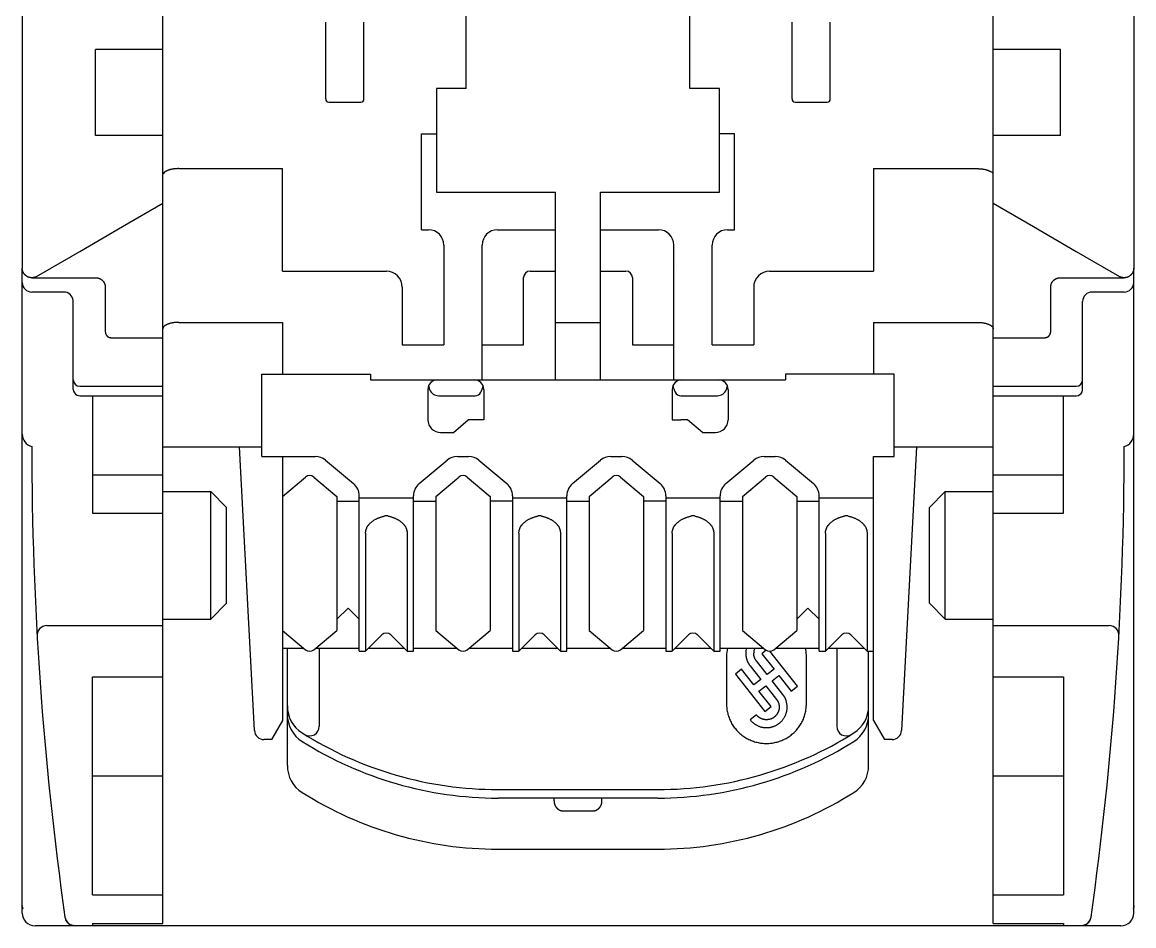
# Model space of a CAD drawing. Extents: x 0 to 594, y 0 to 420.
# Drawn here: x 147.57 to 182.37, y 218.24 to 246.54 of the extents above; entities that cross this region are included whole.
import ezdxf

# ---------------------------------------------------------------- set-up
doc = ezdxf.new("R2010")
doc.units = 0
doc.header["$LTSCALE"] = 32.67
doc.layers.add('20000_FRONT_O', color=7, linetype='CONTINUOUS')

msp = doc.modelspace()

# ---------------------------------------------------------------- linework, layer by layer
at = {"layer": '20000_FRONT_O', "linetype": 'CONTINUOUS'}
for p, q in [((147.567, 352.658), (147.567, 238.836)), ((182.367, 352.658), (182.367, 238.836)), ((151.967, 218.313), (151.967, 350.326)), ((177.967, 218.313), (177.967, 350.326)), ((161.467, 244.462), (161.467, 347.637)), ((168.467, 244.462), (168.467, 347.637)), ((157.067, 246.537), (157.067, 244.137)), ((158.267, 244.137), (158.267, 246.537)), ((171.667, 246.537), (171.667, 244.137)), ((172.867, 244.137), (172.867, 246.537)), ((149.856, 242.987), (149.856, 245.687)), ((151.967, 245.687), (149.856, 245.687)), ((180.078, 245.687), (177.967, 245.687)), ((180.078, 242.987), (180.078, 245.687)), ((160.542, 244.462), (160.542, 241.212)), ((161.467, 244.462), (160.542, 244.462)), ((169.392, 244.462), (168.467, 244.462)), ((169.392, 241.212), (169.392, 244.462)), ((157.167, 244.037), (158.167, 244.037)), ((171.767, 244.037), (172.767, 244.037)), ((151.967, 242.987), (149.856, 242.987)), ((160.067, 240.037), (160.067, 243.037)), ((160.067, 243.037), (160.542, 243.037)), ((169.867, 243.037), (169.392, 243.037)), ((169.867, 240.037), (169.867, 243.037)), ((180.078, 242.987), (177.967, 242.987)), ((152.467, 241.951), (155.717, 241.951)), ((155.717, 238.737), (155.717, 241.951)), ((174.217, 241.951), (174.217, 238.737)), ((174.217, 241.951), (177.467, 241.951)), ((160.542, 241.212), (164.267, 241.212)), ((164.267, 235.337), (164.267, 241.212)), ((165.667, 235.337), (165.667, 241.212)), ((165.667, 241.212), (169.392, 241.212)), ((160.067, 240.037), (160.287, 240.037)), ((162.447, 240.037), (164.267, 240.037)), ((165.667, 240.037), (167.487, 240.037)), ((169.647, 240.037), (169.867, 240.037)), ((160.767, 239.557), (160.767, 236.437)), ((161.967, 235.337), (161.967, 239.557)), ((167.967, 235.337), (167.967, 239.557)), ((169.167, 236.437), (169.167, 239.557)), ((147.567, 218.637), (147.567, 238.836)), ((155.717, 238.737), (158.967, 238.737)), ((163.467, 238.742), (164.267, 238.742)), ((165.667, 238.742), (166.467, 238.742)), ((170.967, 238.737), (174.217, 238.737)), ((182.367, 218.637), (182.367, 238.836)), ((147.867, 238.534), (149.869, 238.534)), ((163.262, 236.437), (163.262, 238.537)), ((166.672, 238.537), (166.672, 236.437)), ((180.066, 238.534), (182.067, 238.534)), ((148.867, 238.087), (147.867, 238.087)), ((150.167, 238.239), (150.167, 236.852)), ((159.467, 238.237), (159.467, 236.437)), ((170.467, 238.237), (170.467, 236.437)), ((179.767, 236.852), (179.767, 238.239)), ((182.067, 238.087), (181.067, 238.087)), ((149.167, 235.037), (149.167, 237.819)), ((180.767, 235.037), (180.767, 237.787)), ((152.467, 237.137), (155.717, 237.137)), ((155.717, 237.137), (155.717, 235.515)), ((164.267, 237.137), (165.667, 237.137)), ((174.217, 237.137), (174.217, 235.515)), ((174.217, 237.137), (177.467, 237.137)), ((150.359, 236.655), (151.967, 236.655)), ((177.967, 236.655), (179.575, 236.655)), ((159.467, 236.437), (160.767, 236.437)), ((161.967, 236.437), (163.262, 236.437)), ((166.672, 236.437), (167.967, 236.437)), ((169.167, 236.437), (170.467, 236.437)), ((155.067, 232.937), (155.067, 235.515)), ((155.067, 235.515), (158.467, 235.515)), ((158.467, 235.515), (158.467, 235.337)), ((158.467, 235.337), (171.467, 235.337)), ((171.467, 235.515), (171.467, 235.337)), ((174.867, 235.515), (171.467, 235.515)), ((174.867, 232.937), (174.867, 235.515)), ((149.367, 235.137), (151.967, 235.137)), ((160.267, 235.037), (160.267, 234.087)), ((162.017, 235.037), (162.017, 234.087)), ((167.917, 235.037), (167.917, 234.087)), ((169.667, 235.037), (169.667, 234.087)), ((177.967, 235.137), (180.567, 235.137)), ((149.367, 234.837), (151.967, 234.837)), ((149.767, 234.837), (149.767, 231.158)), ((160.603, 234.837), (161.747, 234.837)), ((168.187, 234.837), (169.331, 234.837)), ((177.967, 234.837), (180.567, 234.837)), ((180.167, 231.158), (180.167, 234.837)), ((161.067, 233.687), (161.533, 234.087)), ((162.017, 234.087), (161.533, 234.087)), ((167.917, 234.087), (168.187, 234.087)), ((168.4, 234.087), (168.187, 234.087)), ((168.867, 233.687), (168.4, 234.087)), ((160.667, 233.687), (161.067, 233.687)), ((168.867, 233.687), (169.267, 233.687)), ((151.967, 233.237), (155.067, 233.237)), ((154.837, 224.354), (154.371, 233.237)), ((174.867, 233.237), (177.967, 233.237)), ((175.563, 233.237), (175.098, 224.354)), ((155.067, 232.937), (156.743, 232.937)), ((155.717, 232.937), (155.717, 224.67)), ((157.065, 232.82), (157.939, 232.087)), ((159.996, 232.087), (160.869, 232.82)), ((161.191, 232.937), (161.543, 232.937)), ((161.865, 232.82), (162.739, 232.087)), ((164.796, 232.087), (165.669, 232.82)), ((165.991, 232.937), (166.343, 232.937)), ((166.665, 232.82), (167.539, 232.087)), ((169.596, 232.087), (170.469, 232.82)), ((170.791, 232.937), (171.143, 232.937)), ((171.465, 232.82), (172.339, 232.087)), ((174.217, 224.67), (174.217, 232.937)), ((174.217, 232.937), (174.867, 232.937)), ((149.767, 232.358), (151.967, 232.358)), ((155.717, 231.685), (156.439, 232.29)), ((156.696, 232.29), (157.417, 231.685)), ((160.517, 231.685), (161.239, 232.29)), ((161.496, 232.29), (162.217, 231.685)), ((165.317, 231.685), (166.039, 232.29)), ((166.296, 232.29), (167.017, 231.685)), ((170.117, 231.685), (170.839, 232.29)), ((171.096, 232.29), (171.817, 231.685)), ((177.967, 232.358), (180.167, 232.358)), ((151.967, 231.837), (153.467, 231.837)), ((153.467, 227.837), (153.467, 231.837)), ((153.467, 231.837), (153.967, 231.337)), ((157.012, 232.041), (156.993, 232.041)), ((175.967, 231.337), (176.467, 231.837)), ((176.467, 227.837), (176.467, 231.837)), ((176.467, 231.837), (177.967, 231.837)), ((157.417, 231.685), (157.417, 227.49)), ((157.417, 231.537), (158.117, 231.537)), ((158.117, 226.837), (158.117, 231.704)), ((158.117, 231.637), (159.817, 231.637)), ((159.817, 226.837), (159.817, 231.704)), ((159.817, 231.537), (160.517, 231.537)), ((160.517, 231.685), (160.517, 227.49)), ((162.217, 231.685), (162.217, 227.49)), ((162.917, 231.537), (162.217, 231.537)), ((162.917, 231.704), (162.917, 226.837)), ((162.917, 231.637), (164.617, 231.637)), ((164.617, 226.837), (164.617, 231.704)), ((164.617, 231.537), (165.317, 231.537)), ((165.317, 231.685), (165.317, 227.49)), ((167.017, 231.685), (167.017, 227.49)), ((167.717, 231.537), (167.017, 231.537)), ((167.717, 231.704), (167.717, 226.837)), ((167.717, 231.637), (169.417, 231.637)), ((169.417, 226.837), (169.417, 231.704)), ((169.417, 231.537), (170.117, 231.537)), ((170.117, 231.685), (170.117, 227.49)), ((171.817, 231.685), (171.817, 227.49)), ((171.817, 231.537), (172.517, 231.537)), ((172.517, 226.837), (172.517, 231.704)), ((172.517, 231.637), (174.217, 231.637)), ((149.767, 231.158), (151.967, 231.158)), ((153.967, 228.337), (153.967, 231.337)), ((175.967, 228.337), (175.967, 231.337)), ((177.967, 231.158), (180.167, 231.158)), ((158.317, 230.534), (158.317, 226.837)), ((159.617, 230.534), (159.617, 226.837)), ((163.117, 230.534), (163.117, 226.837)), ((164.417, 230.534), (164.417, 226.837)), ((167.917, 230.534), (167.917, 226.837)), ((169.217, 230.534), (169.217, 226.837)), ((172.717, 230.534), (172.717, 226.837)), ((174.017, 230.534), (174.017, 226.837)), ((153.467, 227.837), (153.967, 228.337)), ((175.967, 228.337), (176.467, 227.837)), ((157.417, 227.837), (157.767, 228.187)), ((157.767, 228.187), (158.117, 227.837)), ((171.817, 227.837), (172.167, 228.187)), ((172.167, 228.187), (172.517, 227.837)), ((148.333, 227.637), (151.967, 227.637)), ((151.967, 227.837), (153.467, 227.837)), ((176.467, 227.837), (177.967, 227.837)), ((177.967, 227.637), (181.601, 227.637)), ((155.717, 227.489), (156.439, 226.884)), ((156.696, 226.884), (157.417, 227.489)), ((158.826, 227.345), (158.317, 226.837)), ((159.617, 226.837), (159.109, 227.345)), ((160.517, 227.489), (161.239, 226.884)), ((161.496, 226.884), (162.217, 227.489)), ((163.626, 227.345), (163.117, 226.837)), ((164.417, 226.837), (163.909, 227.345)), ((165.317, 227.489), (166.039, 226.884)), ((166.296, 226.884), (167.017, 227.489)), ((168.426, 227.345), (167.917, 226.837)), ((169.217, 226.837), (168.709, 227.345)), ((170.117, 227.489), (170.839, 226.884)), ((171.096, 226.884), (171.817, 227.489)), ((173.226, 227.345), (172.717, 226.837)), ((174.017, 226.837), (173.509, 227.345)), ((155.717, 226.937), (156.375, 226.937)), ((155.867, 223.255), (155.867, 226.937)), ((156.759, 226.937), (158.117, 226.937)), ((156.867, 226.937), (156.867, 224.484)), ((158.417, 226.937), (159.517, 226.937)), ((159.817, 226.937), (161.175, 226.937)), ((161.559, 226.937), (162.917, 226.937)), ((163.217, 226.937), (164.317, 226.937)), ((164.617, 226.937), (165.975, 226.937)), ((166.359, 226.937), (167.717, 226.937)), ((168.017, 226.937), (169.117, 226.937)), ((169.417, 226.937), (170.775, 226.937)), ((171.159, 226.937), (172.517, 226.937)), ((172.817, 226.937), (173.917, 226.937)), ((173.067, 226.937), (173.067, 224.484)), ((158.117, 226.837), (158.317, 226.837)), ((159.617, 226.837), (159.817, 226.837)), ((162.917, 226.837), (163.117, 226.837)), ((164.417, 226.837), (164.617, 226.837)), ((167.717, 226.837), (167.917, 226.837)), ((169.217, 226.837), (169.417, 226.837)), ((169.617, 226.673), (169.617, 225.186)), ((170.86, 226.868), (170.72, 226.759)), ((170.72, 226.759), (171.105, 226.271)), ((171.84, 225.74), (170.976, 226.837)), ((172.117, 225.186), (172.117, 226.673)), ((172.517, 226.837), (172.717, 226.837)), ((174.017, 226.837), (174.217, 226.837)), ((174.067, 223.255), (174.067, 226.837)), ((170.091, 226.272), (169.894, 226.119)), ((170.476, 225.784), (170.091, 226.272)), ((170.356, 226.377), (170.692, 225.951)), ((170.889, 226.103), (170.553, 226.53)), ((171.105, 226.271), (170.889, 226.103)), ((149.767, 219.21), (149.767, 226.037)), ((149.767, 226.037), (151.967, 226.037)), ((169.894, 226.119), (170.817, 224.947)), ((170.692, 225.951), (170.476, 225.784)), ((171.043, 225.908), (171.258, 226.075)), ((171.379, 225.482), (171.043, 225.908)), ((171.258, 226.075), (171.643, 225.587)), ((177.967, 226.037), (180.167, 226.037)), ((180.167, 226.037), (180.167, 219.21)), ((170.63, 225.588), (170.846, 225.756)), ((171.014, 225.1), (170.63, 225.588)), ((170.846, 225.756), (171.182, 225.329)), ((171.643, 225.587), (171.84, 225.74)), ((170.553, 224.842), (170.356, 224.69)), ((170.817, 224.947), (171.014, 225.1)), ((155.717, 224.67), (155.371, 224.07)), ((174.217, 224.67), (174.564, 224.07)), ((155.371, 224.07), (155.136, 224.07)), ((174.798, 224.07), (174.564, 224.07)), ((149.767, 222.938), (151.967, 222.938)), ((177.967, 222.938), (180.167, 222.938)), ((162.468, 222.504), (167.467, 222.504)), ((167.467, 222.237), (162.467, 222.237)), ((164.217, 222.145), (164.217, 222.237)), ((165.717, 222.145), (165.717, 222.237)), ((164.517, 221.833), (165.417, 221.833)), ((162.467, 220.637), (167.467, 220.637)), ((149.767, 219.21), (151.967, 219.21)), ((177.967, 219.21), (180.167, 219.21)), ((181.967, 218.237), (147.967, 218.237)), ((148.905, 218.507), (148.906, 218.506)), ((149.202, 218.249), (149.767, 218.249)), ((149.203, 218.249), (149.203, 218.249)), ((149.203, 218.249), (149.767, 218.249)), ((149.767, 218.313), (149.767, 218.249)), ((149.767, 218.313), (151.967, 218.313)), ((149.767, 218.313), (151.967, 218.313)), ((177.967, 218.313), (180.167, 218.313)), ((177.967, 218.313), (180.167, 218.313)), ((180.167, 218.313), (180.167, 218.249)), ((180.167, 218.249), (180.732, 218.249)), ((180.167, 218.249), (180.732, 218.249)), ((180.732, 218.249), (180.732, 218.249)), ((181.029, 218.507), (181.029, 218.506))]:
    msp.add_line(p, q, dxfattribs=at)
for points in [[(152.467, 241.951), (152.452, 241.951), (152.438, 241.951), (152.423, 241.95), (152.408, 241.95), (152.394, 241.949), (152.379, 241.948), (152.364, 241.947), (152.35, 241.945), (152.335, 241.944), (152.32, 241.942), (152.306, 241.94), (152.294, 241.938), (152.282, 241.936), (152.27, 241.934), (152.258, 241.932), (152.246, 241.93), (152.235, 241.927), (152.223, 241.925), (152.211, 241.922), (152.199, 241.919), (152.188, 241.916), (152.176, 241.912), (152.165, 241.909), (152.155, 241.906), (152.146, 241.903), (152.137, 241.9), (152.128, 241.896), (152.119, 241.893), (152.11, 241.889), (152.101, 241.885), (152.092, 241.881), (152.084, 241.877), (152.075, 241.872), (152.067, 241.868)], [(177.467, 241.951), (177.482, 241.951), (177.497, 241.951), (177.511, 241.95), (177.526, 241.95), (177.541, 241.949), (177.555, 241.948), (177.57, 241.947), (177.585, 241.945), (177.599, 241.944), (177.614, 241.942), (177.629, 241.94), (177.64, 241.938), (177.652, 241.936), (177.664, 241.934), (177.676, 241.932), (177.688, 241.93), (177.7, 241.927), (177.711, 241.925), (177.723, 241.922), (177.735, 241.919), (177.746, 241.916), (177.758, 241.912), (177.77, 241.909), (177.779, 241.906), (177.788, 241.903), (177.797, 241.9), (177.806, 241.896), (177.815, 241.893), (177.824, 241.889), (177.833, 241.885), (177.842, 241.881), (177.851, 241.877), (177.859, 241.872), (177.868, 241.868)], [(148.017, 238.574), (149.366, 239.359), (150.704, 240.138), (151.967, 240.874)], [(177.967, 240.874), (179.23, 240.138), (180.568, 239.359), (181.917, 238.574)], [(148.017, 238.574), (148.01, 238.57), (148.003, 238.567), (147.996, 238.563), (147.989, 238.56), (147.981, 238.556), (147.974, 238.553), (147.966, 238.551), (147.958, 238.548), (147.951, 238.546), (147.943, 238.544), (147.935, 238.542), (147.927, 238.54), (147.919, 238.538), (147.911, 238.537), (147.903, 238.536), (147.895, 238.535), (147.887, 238.534), (147.879, 238.534), (147.871, 238.534), (147.863, 238.534), (147.855, 238.534), (147.847, 238.534), (147.839, 238.535), (147.831, 238.536), (147.823, 238.537), (147.815, 238.538), (147.807, 238.54), (147.799, 238.542), (147.792, 238.543), (147.784, 238.546), (147.776, 238.548), (147.769, 238.551), (147.761, 238.553), (147.754, 238.556), (147.746, 238.559), (147.739, 238.563), (147.732, 238.566), (147.725, 238.57), (147.718, 238.574), (147.711, 238.578), (147.704, 238.582), (147.697, 238.587), (147.691, 238.592), (147.684, 238.597), (147.678, 238.602), (147.672, 238.607), (147.666, 238.612), (147.66, 238.618), (147.654, 238.623), (147.648, 238.629), (147.643, 238.635), (147.638, 238.641), (147.633, 238.648), (147.628, 238.654), (147.623, 238.661), (147.618, 238.667), (147.614, 238.674), (147.61, 238.681), (147.605, 238.688), (147.602, 238.695), (147.598, 238.703), (147.594, 238.71), (147.591, 238.717), (147.588, 238.725), (147.585, 238.733), (147.583, 238.74), (147.58, 238.748), (147.578, 238.756), (147.576, 238.764), (147.574, 238.772), (147.572, 238.78), (147.571, 238.788), (147.57, 238.796), (147.569, 238.804), (147.568, 238.812), (147.568, 238.82), (147.567, 238.828), (147.567, 238.836)], [(168.052, 238.915), (168.052, 238.915), (168.052, 238.915), (168.052, 238.915), (168.053, 238.915), (168.053, 238.915), (168.053, 238.915), (168.053, 238.915), (168.053, 238.915), (168.053, 238.915), (168.053, 238.915), (168.053, 238.915), (168.053, 238.914), (168.054, 238.914), (168.054, 238.914), (168.054, 238.914), (168.054, 238.914), (168.054, 238.914), (168.054, 238.914), (168.054, 238.914), (168.054, 238.914), (168.054, 238.914), (168.054, 238.914), (168.055, 238.914), (168.055, 238.914), (168.055, 238.914), (168.055, 238.914), (168.055, 238.914)], [(182.367, 238.836), (182.367, 238.828), (182.367, 238.82), (182.366, 238.812), (182.365, 238.804), (182.364, 238.796), (182.363, 238.787), (182.362, 238.779), (182.36, 238.771), (182.358, 238.763), (182.356, 238.756), (182.354, 238.748), (182.352, 238.74), (182.349, 238.732), (182.346, 238.725), (182.343, 238.717), (182.34, 238.71), (182.336, 238.702), (182.332, 238.695), (182.329, 238.688), (182.324, 238.681), (182.32, 238.674), (182.316, 238.667), (182.311, 238.66), (182.306, 238.654), (182.301, 238.647), (182.296, 238.641), (182.291, 238.635), (182.286, 238.629), (182.28, 238.623), (182.274, 238.617), (182.268, 238.612), (182.262, 238.607), (182.256, 238.601), (182.25, 238.596), (182.243, 238.591), (182.237, 238.587), (182.23, 238.582), (182.223, 238.578), (182.216, 238.574), (182.209, 238.57), (182.202, 238.566), (182.195, 238.563), (182.188, 238.559), (182.18, 238.556), (182.173, 238.553), (182.165, 238.55), (182.158, 238.548), (182.15, 238.545), (182.142, 238.543), (182.134, 238.541), (182.126, 238.54), (182.119, 238.538), (182.111, 238.537), (182.103, 238.536), (182.095, 238.535), (182.087, 238.534), (182.079, 238.534), (182.071, 238.534), (182.062, 238.534), (182.054, 238.534), (182.046, 238.534), (182.038, 238.535), (182.03, 238.536), (182.022, 238.537), (182.014, 238.538), (182.007, 238.54), (181.999, 238.542), (181.991, 238.544), (181.983, 238.546), (181.976, 238.548), (181.968, 238.551), (181.96, 238.554), (181.953, 238.557), (181.946, 238.56), (181.938, 238.563), (181.931, 238.567), (181.924, 238.57), (181.917, 238.574)], [(149.869, 238.534), (149.876, 238.533), (149.883, 238.533), (149.89, 238.533), (149.897, 238.532), (149.905, 238.531), (149.912, 238.53), (149.919, 238.529), (149.926, 238.528), (149.933, 238.527), (149.94, 238.525), (149.947, 238.523), (149.954, 238.521), (149.961, 238.519), (149.968, 238.517), (149.975, 238.514), (149.982, 238.512), (149.988, 238.509), (149.995, 238.506), (150.002, 238.503), (150.008, 238.5), (150.014, 238.496), (150.021, 238.493), (150.027, 238.489), (150.033, 238.485), (150.039, 238.481), (150.045, 238.477), (150.051, 238.473), (150.056, 238.469), (150.062, 238.464), (150.067, 238.459), (150.073, 238.455), (150.078, 238.45), (150.083, 238.445), (150.088, 238.44), (150.092, 238.435), (150.097, 238.429), (150.102, 238.424), (150.106, 238.418), (150.11, 238.413), (150.114, 238.407), (150.119, 238.401), (150.122, 238.395), (150.126, 238.389), (150.13, 238.382), (150.133, 238.376), (150.137, 238.369), (150.14, 238.363), (150.143, 238.356), (150.145, 238.35), (150.148, 238.343), (150.151, 238.336), (150.153, 238.329), (150.155, 238.323), (150.157, 238.316), (150.159, 238.309), (150.16, 238.302), (150.162, 238.295), (150.163, 238.288), (150.164, 238.281), (150.165, 238.274), (150.166, 238.267), (150.166, 238.26), (150.167, 238.253), (150.167, 238.246), (150.167, 238.239)], [(179.767, 238.239), (179.767, 238.246), (179.767, 238.253), (179.768, 238.26), (179.768, 238.267), (179.769, 238.274), (179.77, 238.281), (179.771, 238.288), (179.773, 238.295), (179.774, 238.302), (179.776, 238.309), (179.777, 238.316), (179.779, 238.323), (179.781, 238.329), (179.784, 238.336), (179.786, 238.343), (179.789, 238.35), (179.791, 238.356), (179.794, 238.363), (179.798, 238.369), (179.801, 238.375), (179.804, 238.382), (179.808, 238.388), (179.811, 238.394), (179.815, 238.4), (179.819, 238.406), (179.823, 238.412), (179.828, 238.418), (179.832, 238.423), (179.837, 238.429), (179.841, 238.434), (179.846, 238.439), (179.851, 238.444), (179.856, 238.449), (179.861, 238.454), (179.866, 238.459), (179.872, 238.463), (179.877, 238.468), (179.883, 238.472), (179.888, 238.476), (179.894, 238.481), (179.9, 238.485), (179.907, 238.489), (179.913, 238.492), (179.919, 238.496), (179.926, 238.5), (179.932, 238.503), (179.939, 238.506), (179.946, 238.509), (179.952, 238.512), (179.959, 238.514), (179.966, 238.517), (179.973, 238.519), (179.98, 238.521), (179.987, 238.523), (179.994, 238.525), (180.001, 238.527), (180.008, 238.528), (180.015, 238.529), (180.022, 238.53), (180.03, 238.531), (180.037, 238.532), (180.044, 238.533), (180.051, 238.533), (180.059, 238.533), (180.066, 238.534)], [(152.467, 237.137), (152.451, 237.137), (152.435, 237.136), (152.419, 237.136), (152.402, 237.135), (152.386, 237.134), (152.37, 237.133), (152.354, 237.131), (152.338, 237.13), (152.322, 237.128), (152.306, 237.126), (152.291, 237.124), (152.277, 237.121), (152.263, 237.119), (152.249, 237.116), (152.235, 237.113), (152.22, 237.11), (152.206, 237.106), (152.192, 237.103), (152.179, 237.099), (152.165, 237.095), (152.155, 237.091), (152.144, 237.088), (152.134, 237.084), (152.124, 237.08), (152.114, 237.076), (152.104, 237.072), (152.095, 237.068), (152.085, 237.063), (152.075, 237.058), (152.066, 237.053), (152.057, 237.048), (152.051, 237.044), (152.045, 237.041), (152.039, 237.037), (152.034, 237.033), (152.028, 237.029), (152.023, 237.025), (152.018, 237.021), (152.012, 237.016), (152.007, 237.012), (152.003, 237.007), (151.998, 237.002), (151.994, 236.997), (151.99, 236.991), (151.987, 236.987), (151.984, 236.983), (151.982, 236.979), (151.979, 236.975), (151.977, 236.971), (151.975, 236.966), (151.973, 236.962), (151.972, 236.957), (151.97, 236.953), (151.969, 236.948), (151.968, 236.944), (151.968, 236.939), (151.967, 236.934), (151.967, 236.93)], [(177.467, 237.137), (177.483, 237.137), (177.499, 237.136), (177.516, 237.136), (177.532, 237.135), (177.548, 237.134), (177.564, 237.133), (177.58, 237.131), (177.596, 237.13), (177.612, 237.128), (177.629, 237.126), (177.643, 237.124), (177.657, 237.121), (177.671, 237.119), (177.686, 237.116), (177.7, 237.113), (177.714, 237.11), (177.728, 237.106), (177.742, 237.103), (177.756, 237.099), (177.77, 237.095), (177.78, 237.091), (177.79, 237.088), (177.8, 237.084), (177.81, 237.08), (177.82, 237.076), (177.83, 237.072), (177.84, 237.068), (177.849, 237.063), (177.859, 237.058), (177.868, 237.053), (177.878, 237.048), (177.883, 237.044), (177.889, 237.041), (177.895, 237.037), (177.901, 237.033), (177.906, 237.029), (177.911, 237.025), (177.917, 237.021), (177.922, 237.016), (177.927, 237.012), (177.932, 237.007), (177.936, 237.002), (177.941, 236.997), (177.945, 236.991), (177.947, 236.987), (177.95, 236.983), (177.952, 236.979), (177.955, 236.975), (177.957, 236.971), (177.959, 236.966), (177.961, 236.962), (177.962, 236.957), (177.964, 236.953), (177.965, 236.948), (177.966, 236.944), (177.967, 236.939), (177.967, 236.934), (177.967, 236.93)], [(150.167, 236.852), (150.167, 236.847), (150.167, 236.842), (150.168, 236.837), (150.168, 236.832), (150.169, 236.827), (150.169, 236.823), (150.17, 236.818), (150.171, 236.813), (150.172, 236.808), (150.173, 236.803), (150.174, 236.798), (150.175, 236.794), (150.177, 236.789), (150.178, 236.784), (150.18, 236.78), (150.182, 236.775), (150.184, 236.771), (150.186, 236.766), (150.188, 236.762), (150.19, 236.758), (150.192, 236.753), (150.194, 236.749), (150.197, 236.745), (150.199, 236.741), (150.202, 236.737), (150.205, 236.733), (150.208, 236.729), (150.211, 236.726), (150.214, 236.722), (150.217, 236.718), (150.22, 236.715), (150.223, 236.711), (150.227, 236.708), (150.23, 236.705), (150.234, 236.702), (150.237, 236.699), (150.241, 236.696), (150.245, 236.693), (150.248, 236.69), (150.252, 236.687), (150.256, 236.685), (150.26, 236.682), (150.264, 236.68), (150.268, 236.678), (150.272, 236.675), (150.277, 236.673), (150.281, 236.671), (150.285, 236.669), (150.29, 236.668), (150.294, 236.666), (150.299, 236.664), (150.303, 236.663), (150.308, 236.662), (150.312, 236.661), (150.317, 236.659), (150.322, 236.658), (150.326, 236.658), (150.331, 236.657), (150.336, 236.656), (150.341, 236.656), (150.345, 236.655), (150.35, 236.655), (150.355, 236.655), (150.359, 236.655)], [(179.575, 236.655), (179.58, 236.655), (179.584, 236.655), (179.589, 236.655), (179.594, 236.656), (179.598, 236.656), (179.603, 236.657), (179.608, 236.658), (179.612, 236.658), (179.617, 236.659), (179.622, 236.66), (179.626, 236.662), (179.631, 236.663), (179.635, 236.664), (179.64, 236.666), (179.644, 236.668), (179.649, 236.669), (179.653, 236.671), (179.657, 236.673), (179.662, 236.675), (179.666, 236.677), (179.67, 236.68), (179.674, 236.682), (179.678, 236.685), (179.682, 236.687), (179.686, 236.69), (179.689, 236.692), (179.693, 236.695), (179.697, 236.698), (179.7, 236.701), (179.704, 236.704), (179.707, 236.708), (179.71, 236.711), (179.714, 236.714), (179.717, 236.718), (179.72, 236.721), (179.723, 236.725), (179.726, 236.729), (179.729, 236.733), (179.732, 236.737), (179.735, 236.741), (179.737, 236.745), (179.74, 236.749), (179.742, 236.753), (179.744, 236.757), (179.747, 236.762), (179.749, 236.766), (179.751, 236.77), (179.752, 236.775), (179.754, 236.779), (179.756, 236.784), (179.757, 236.789), (179.759, 236.794), (179.76, 236.798), (179.761, 236.803), (179.762, 236.808), (179.763, 236.813), (179.764, 236.818), (179.765, 236.822), (179.766, 236.827), (179.766, 236.832), (179.767, 236.837), (179.767, 236.842), (179.767, 236.847), (179.767, 236.852)], [(158.317, 230.534), (158.317, 230.546), (158.318, 230.558), (158.319, 230.569), (158.32, 230.581), (158.321, 230.593), (158.323, 230.604), (158.326, 230.616), (158.328, 230.627), (158.331, 230.639), (158.334, 230.65), (158.338, 230.661), (158.342, 230.672), (158.346, 230.683), (158.351, 230.695), (158.356, 230.706), (158.361, 230.717), (158.367, 230.728), (158.373, 230.739), (158.379, 230.749), (158.386, 230.759), (158.393, 230.77), (158.4, 230.78), (158.407, 230.789), (158.415, 230.799), (158.422, 230.809), (158.43, 230.818), (158.441, 230.83), (158.452, 230.841), (158.463, 230.852), (158.475, 230.863), (158.486, 230.873), (158.498, 230.883), (158.511, 230.893), (158.523, 230.902), (158.536, 230.912), (158.549, 230.921), (158.562, 230.929), (158.577, 230.94), (158.593, 230.949), (158.61, 230.959), (158.626, 230.968), (158.643, 230.976), (158.66, 230.985), (158.677, 230.993), (158.694, 231), (158.711, 231.008), (158.728, 231.015), (158.747, 231.022), (158.766, 231.029), (158.786, 231.036), (158.805, 231.042), (158.824, 231.048), (158.844, 231.054), (158.863, 231.059), (158.883, 231.064), (158.903, 231.069), (158.923, 231.073)], [(159.012, 231.073), (159.031, 231.069), (159.051, 231.064), (159.071, 231.059), (159.091, 231.054), (159.11, 231.048), (159.13, 231.042), (159.149, 231.036), (159.168, 231.029), (159.187, 231.022), (159.206, 231.015), (159.224, 231.008), (159.241, 231), (159.258, 230.993), (159.275, 230.985), (159.292, 230.976), (159.309, 230.967), (159.325, 230.958), (159.342, 230.949), (159.358, 230.939), (159.373, 230.929), (159.387, 230.92), (159.399, 230.911), (159.412, 230.902), (159.425, 230.892), (159.437, 230.882), (159.449, 230.872), (159.461, 230.862), (159.472, 230.851), (159.483, 230.84), (159.494, 230.829), (159.505, 230.817), (159.513, 230.808), (159.52, 230.798), (159.528, 230.789), (159.535, 230.779), (159.542, 230.769), (159.549, 230.759), (159.556, 230.748), (159.562, 230.738), (159.568, 230.727), (159.574, 230.716), (159.579, 230.705), (159.584, 230.694), (159.589, 230.683), (159.593, 230.672), (159.597, 230.661), (159.6, 230.65), (159.603, 230.638), (159.606, 230.627), (159.609, 230.615), (159.611, 230.604), (159.613, 230.592), (159.614, 230.581), (159.616, 230.569), (159.616, 230.558), (159.617, 230.546), (159.617, 230.534)], [(163.117, 230.534), (163.117, 230.546), (163.118, 230.558), (163.119, 230.569), (163.12, 230.581), (163.121, 230.593), (163.123, 230.604), (163.126, 230.616), (163.128, 230.627), (163.131, 230.639), (163.134, 230.65), (163.138, 230.661), (163.142, 230.672), (163.146, 230.683), (163.151, 230.695), (163.156, 230.706), (163.161, 230.717), (163.167, 230.728), (163.173, 230.739), (163.179, 230.749), (163.186, 230.759), (163.193, 230.77), (163.2, 230.78), (163.207, 230.789), (163.215, 230.799), (163.222, 230.809), (163.23, 230.818), (163.241, 230.83), (163.252, 230.841), (163.263, 230.852), (163.275, 230.863), (163.286, 230.873), (163.298, 230.883), (163.311, 230.893), (163.323, 230.902), (163.336, 230.912), (163.349, 230.921), (163.362, 230.929), (163.377, 230.94), (163.393, 230.949), (163.41, 230.959), (163.426, 230.968), (163.443, 230.976), (163.46, 230.985), (163.477, 230.993), (163.494, 231), (163.511, 231.008), (163.528, 231.015), (163.547, 231.022), (163.566, 231.029), (163.586, 231.036), (163.605, 231.042), (163.624, 231.048), (163.644, 231.054), (163.663, 231.059), (163.683, 231.064), (163.703, 231.069), (163.723, 231.073)], [(163.812, 231.073), (163.831, 231.069), (163.851, 231.064), (163.871, 231.059), (163.891, 231.054), (163.91, 231.048), (163.93, 231.042), (163.949, 231.036), (163.968, 231.029), (163.987, 231.022), (164.006, 231.015), (164.024, 231.008), (164.041, 231), (164.058, 230.993), (164.075, 230.985), (164.092, 230.976), (164.109, 230.967), (164.125, 230.958), (164.142, 230.949), (164.158, 230.939), (164.173, 230.929), (164.187, 230.92), (164.199, 230.911), (164.212, 230.902), (164.225, 230.892), (164.237, 230.882), (164.249, 230.872), (164.261, 230.862), (164.272, 230.851), (164.283, 230.84), (164.294, 230.829), (164.305, 230.817), (164.313, 230.808), (164.32, 230.798), (164.328, 230.789), (164.335, 230.779), (164.342, 230.769), (164.349, 230.759), (164.356, 230.748), (164.362, 230.738), (164.368, 230.727), (164.374, 230.716), (164.379, 230.705), (164.384, 230.694), (164.389, 230.683), (164.393, 230.672), (164.397, 230.661), (164.4, 230.65), (164.403, 230.638), (164.406, 230.627), (164.409, 230.615), (164.411, 230.604), (164.413, 230.592), (164.414, 230.581), (164.416, 230.569), (164.416, 230.558), (164.417, 230.546), (164.417, 230.534)], [(167.917, 230.534), (167.917, 230.546), (167.918, 230.558), (167.919, 230.569), (167.92, 230.581), (167.921, 230.593), (167.923, 230.604), (167.926, 230.616), (167.928, 230.627), (167.931, 230.639), (167.934, 230.65), (167.938, 230.661), (167.942, 230.672), (167.946, 230.683), (167.951, 230.695), (167.956, 230.706), (167.961, 230.717), (167.967, 230.728), (167.973, 230.739), (167.979, 230.749), (167.986, 230.759), (167.993, 230.77), (168, 230.78), (168.007, 230.789), (168.015, 230.799), (168.022, 230.809), (168.03, 230.818), (168.041, 230.83), (168.052, 230.841), (168.063, 230.852), (168.075, 230.863), (168.086, 230.873), (168.098, 230.883), (168.111, 230.893), (168.123, 230.902), (168.136, 230.912), (168.149, 230.921), (168.162, 230.929), (168.177, 230.94), (168.193, 230.949), (168.21, 230.959), (168.226, 230.968), (168.243, 230.976), (168.26, 230.985), (168.277, 230.993), (168.294, 231), (168.311, 231.008), (168.328, 231.015), (168.347, 231.022), (168.366, 231.029), (168.386, 231.036), (168.405, 231.042), (168.424, 231.048), (168.444, 231.054), (168.463, 231.059), (168.483, 231.064), (168.503, 231.069), (168.523, 231.073)], [(168.612, 231.073), (168.631, 231.069), (168.651, 231.064), (168.671, 231.059), (168.691, 231.054), (168.71, 231.048), (168.73, 231.042), (168.749, 231.036), (168.768, 231.029), (168.787, 231.022), (168.806, 231.015), (168.824, 231.008), (168.841, 231), (168.858, 230.993), (168.875, 230.985), (168.892, 230.976), (168.909, 230.967), (168.925, 230.958), (168.942, 230.949), (168.958, 230.939), (168.973, 230.929), (168.987, 230.92), (168.999, 230.911), (169.012, 230.902), (169.025, 230.892), (169.037, 230.882), (169.049, 230.872), (169.061, 230.862), (169.072, 230.851), (169.083, 230.84), (169.094, 230.829), (169.105, 230.817), (169.113, 230.808), (169.12, 230.798), (169.128, 230.789), (169.135, 230.779), (169.142, 230.769), (169.149, 230.759), (169.156, 230.748), (169.162, 230.738), (169.168, 230.727), (169.174, 230.716), (169.179, 230.705), (169.184, 230.694), (169.189, 230.683), (169.193, 230.672), (169.197, 230.661), (169.2, 230.65), (169.203, 230.638), (169.206, 230.627), (169.209, 230.615), (169.211, 230.604), (169.213, 230.592), (169.214, 230.581), (169.216, 230.569), (169.216, 230.558), (169.217, 230.546), (169.217, 230.534)], [(172.717, 230.534), (172.717, 230.546), (172.718, 230.558), (172.719, 230.569), (172.72, 230.581), (172.721, 230.593), (172.723, 230.604), (172.726, 230.616), (172.728, 230.627), (172.731, 230.639), (172.734, 230.65), (172.738, 230.661), (172.742, 230.672), (172.746, 230.683), (172.751, 230.695), (172.756, 230.706), (172.761, 230.717), (172.767, 230.728), (172.773, 230.739), (172.779, 230.749), (172.786, 230.759), (172.793, 230.77), (172.8, 230.78), (172.807, 230.789), (172.815, 230.799), (172.822, 230.809), (172.83, 230.818), (172.841, 230.83), (172.852, 230.841), (172.863, 230.852), (172.875, 230.863), (172.886, 230.873), (172.898, 230.883), (172.911, 230.893), (172.923, 230.902), (172.936, 230.912), (172.949, 230.921), (172.962, 230.929), (172.977, 230.94), (172.993, 230.949), (173.01, 230.959), (173.026, 230.968), (173.043, 230.976), (173.06, 230.985), (173.077, 230.993), (173.094, 231), (173.111, 231.008), (173.128, 231.015), (173.147, 231.022), (173.166, 231.029), (173.186, 231.036), (173.205, 231.042), (173.224, 231.048), (173.244, 231.054), (173.263, 231.059), (173.283, 231.064), (173.303, 231.069), (173.323, 231.073)], [(173.412, 231.073), (173.431, 231.069), (173.451, 231.064), (173.471, 231.059), (173.491, 231.054), (173.51, 231.048), (173.53, 231.042), (173.549, 231.036), (173.568, 231.029), (173.587, 231.022), (173.606, 231.015), (173.624, 231.008), (173.641, 231), (173.658, 230.993), (173.675, 230.985), (173.692, 230.976), (173.709, 230.967), (173.725, 230.958), (173.742, 230.949), (173.758, 230.939), (173.773, 230.929), (173.787, 230.92), (173.799, 230.911), (173.812, 230.902), (173.825, 230.892), (173.837, 230.882), (173.849, 230.872), (173.861, 230.862), (173.872, 230.851), (173.883, 230.84), (173.894, 230.829), (173.905, 230.817), (173.913, 230.808), (173.92, 230.798), (173.928, 230.789), (173.935, 230.779), (173.942, 230.769), (173.949, 230.759), (173.956, 230.748), (173.962, 230.738), (173.968, 230.727), (173.974, 230.716), (173.979, 230.705), (173.984, 230.694), (173.989, 230.683), (173.993, 230.672), (173.997, 230.661), (174, 230.65), (174.003, 230.638), (174.006, 230.627), (174.009, 230.615), (174.011, 230.604), (174.013, 230.592), (174.014, 230.581), (174.016, 230.569), (174.016, 230.558), (174.017, 230.546), (174.017, 230.534)], [(170.218, 226.773), (170.218, 226.763), (170.219, 226.753), (170.219, 226.742), (170.22, 226.732), (170.22, 226.721), (170.221, 226.711), (170.222, 226.701), (170.224, 226.69), (170.225, 226.68), (170.227, 226.669), (170.229, 226.658), (170.231, 226.648), (170.233, 226.637), (170.235, 226.627), (170.238, 226.616), (170.241, 226.606), (170.244, 226.595), (170.247, 226.585), (170.25, 226.574), (170.253, 226.564), (170.257, 226.554), (170.261, 226.544), (170.265, 226.534), (170.269, 226.524), (170.273, 226.514), (170.278, 226.504), (170.282, 226.495), (170.287, 226.485), (170.292, 226.475), (170.297, 226.466), (170.302, 226.457), (170.308, 226.447), (170.313, 226.438), (170.319, 226.429), (170.325, 226.42), (170.33, 226.411), (170.337, 226.403), (170.343, 226.394), (170.349, 226.386), (170.356, 226.377)], [(170.553, 226.53), (170.549, 226.535), (170.545, 226.54), (170.541, 226.545), (170.537, 226.551), (170.534, 226.556), (170.53, 226.561), (170.527, 226.567), (170.523, 226.573), (170.52, 226.578), (170.517, 226.584), (170.514, 226.59), (170.511, 226.595), (170.508, 226.601), (170.505, 226.607), (170.502, 226.613), (170.5, 226.619), (170.497, 226.625), (170.495, 226.631), (170.493, 226.637), (170.49, 226.643), (170.488, 226.649), (170.486, 226.656), (170.484, 226.662), (170.483, 226.668), (170.481, 226.674), (170.479, 226.681), (170.478, 226.687), (170.476, 226.693), (170.475, 226.7), (170.474, 226.706), (170.473, 226.712), (170.472, 226.719), (170.471, 226.726), (170.47, 226.732), (170.47, 226.739), (170.469, 226.746), (170.469, 226.753), (170.468, 226.76), (170.468, 226.766), (170.468, 226.773)], [(169.617, 225.186), (169.618, 225.149), (169.619, 225.111), (169.622, 225.074), (169.626, 225.037), (169.631, 225), (169.638, 224.963), (169.645, 224.926), (169.654, 224.89), (169.663, 224.853), (169.674, 224.817), (169.686, 224.782), (169.698, 224.746), (169.712, 224.712), (169.727, 224.677), (169.743, 224.643), (169.76, 224.61), (169.778, 224.577), (169.798, 224.545), (169.818, 224.513), (169.839, 224.482), (169.86, 224.451), (169.883, 224.421), (169.907, 224.392), (169.932, 224.364), (169.957, 224.336), (169.983, 224.31), (170.01, 224.283), (170.038, 224.258), (170.067, 224.234), (170.096, 224.21), (170.126, 224.188), (170.157, 224.166), (170.189, 224.145), (170.221, 224.125), (170.253, 224.106), (170.286, 224.089), (170.32, 224.072), (170.354, 224.056), (170.389, 224.041), (170.424, 224.027), (170.459, 224.014), (170.495, 224.003), (170.532, 223.992), (170.568, 223.983), (170.605, 223.974), (170.642, 223.967), (170.679, 223.961), (170.717, 223.956), (170.754, 223.952), (170.792, 223.949), (170.829, 223.947), (170.867, 223.947), (170.905, 223.947), (170.943, 223.949), (170.98, 223.952), (171.018, 223.956), (171.055, 223.961), (171.092, 223.967), (171.129, 223.974), (171.166, 223.983), (171.203, 223.992), (171.239, 224.003), (171.275, 224.014), (171.31, 224.027), (171.345, 224.041), (171.38, 224.056), (171.414, 224.072), (171.448, 224.089), (171.481, 224.106), (171.514, 224.125), (171.546, 224.145), (171.577, 224.166), (171.608, 224.188), (171.638, 224.21), (171.667, 224.234), (171.696, 224.258), (171.724, 224.283), (171.751, 224.31), (171.777, 224.336), (171.803, 224.364), (171.827, 224.392), (171.851, 224.421), (171.874, 224.451), (171.896, 224.482), (171.917, 224.513), (171.937, 224.545), (171.956, 224.577), (171.974, 224.61), (171.991, 224.643), (172.007, 224.677), (172.022, 224.712), (172.036, 224.746), (172.049, 224.782), (172.06, 224.817), (172.071, 224.853), (172.081, 224.89), (172.089, 224.926), (172.097, 224.963), (172.103, 225), (172.108, 225.037), (172.112, 225.074), (172.115, 225.111), (172.117, 225.149), (172.117, 225.186)], [(171.182, 225.329), (171.185, 225.324), (171.189, 225.319), (171.193, 225.314), (171.197, 225.308), (171.201, 225.303), (171.204, 225.297), (171.208, 225.292), (171.211, 225.286), (171.214, 225.281), (171.217, 225.275), (171.22, 225.269), (171.223, 225.264), (171.226, 225.258), (171.229, 225.252), (171.232, 225.246), (171.235, 225.24), (171.237, 225.234), (171.239, 225.228), (171.242, 225.222), (171.244, 225.216), (171.246, 225.21), (171.248, 225.203), (171.25, 225.197), (171.252, 225.191), (171.253, 225.185), (171.255, 225.178), (171.256, 225.172), (171.258, 225.166), (171.259, 225.159), (171.26, 225.153), (171.261, 225.147), (171.262, 225.14), (171.263, 225.133), (171.264, 225.127), (171.265, 225.12), (171.265, 225.113), (171.266, 225.106), (171.266, 225.099), (171.266, 225.093), (171.266, 225.086)], [(170.356, 224.69), (170.368, 224.675), (170.381, 224.66), (170.394, 224.646), (170.408, 224.632), (170.422, 224.618), (170.436, 224.605), (170.451, 224.592), (170.466, 224.58), (170.482, 224.568), (170.498, 224.557), (170.514, 224.546), (170.531, 224.536), (170.548, 224.526), (170.565, 224.516), (170.583, 224.507), (170.6, 224.499), (170.618, 224.492), (170.636, 224.484), (170.654, 224.478), (170.673, 224.472), (170.691, 224.466), (170.71, 224.461), (170.729, 224.457), (170.748, 224.453), (170.767, 224.45), (170.786, 224.447), (170.806, 224.445), (170.825, 224.444), (170.844, 224.443), (170.864, 224.442), (170.883, 224.443), (170.902, 224.443), (170.921, 224.445), (170.941, 224.447), (170.96, 224.449), (170.979, 224.452), (170.998, 224.456), (171.017, 224.46), (171.035, 224.464), (171.054, 224.47), (171.072, 224.475), (171.09, 224.482), (171.108, 224.488), (171.126, 224.496), (171.144, 224.504), (171.161, 224.512), (171.178, 224.521), (171.195, 224.53), (171.211, 224.54), (171.228, 224.551), (171.243, 224.562), (171.259, 224.573), (171.274, 224.585), (171.289, 224.597), (171.303, 224.609), (171.317, 224.622), (171.331, 224.636), (171.344, 224.65), (171.357, 224.664), (171.37, 224.679), (171.382, 224.694), (171.393, 224.709), (171.404, 224.725), (171.415, 224.741), (171.425, 224.757), (171.434, 224.774), (171.444, 224.79), (171.452, 224.808), (171.46, 224.825), (171.468, 224.843), (171.475, 224.86), (171.481, 224.878), (171.487, 224.897), (171.493, 224.915), (171.498, 224.933), (171.502, 224.952), (171.506, 224.971), (171.509, 224.99), (171.511, 225.009), (171.513, 225.028), (171.515, 225.047), (171.516, 225.066), (171.516, 225.086)], [(171.266, 225.086), (171.266, 225.073), (171.265, 225.061), (171.264, 225.049), (171.263, 225.037), (171.261, 225.025), (171.259, 225.014), (171.257, 225.003), (171.255, 224.992), (171.252, 224.98), (171.248, 224.969), (171.245, 224.958), (171.241, 224.948), (171.237, 224.937), (171.232, 224.926), (171.227, 224.916), (171.222, 224.906), (171.217, 224.895), (171.211, 224.885), (171.205, 224.876), (171.199, 224.866), (171.192, 224.857), (171.185, 224.847), (171.178, 224.838), (171.171, 224.829), (171.163, 224.821), (171.155, 224.812), (171.147, 224.804), (171.139, 224.796), (171.13, 224.788), (171.122, 224.781), (171.112, 224.774), (171.103, 224.767), (171.094, 224.76), (171.084, 224.754), (171.074, 224.748), (171.064, 224.742), (171.054, 224.736), (171.044, 224.731), (171.033, 224.726), (171.023, 224.722), (171.012, 224.717), (171.001, 224.713), (170.99, 224.71), (170.979, 224.706), (170.968, 224.703), (170.957, 224.7), (170.945, 224.698), (170.934, 224.696), (170.923, 224.694), (170.911, 224.693), (170.9, 224.691), (170.888, 224.691), (170.876, 224.69), (170.865, 224.69), (170.853, 224.69), (170.842, 224.691), (170.83, 224.692), (170.819, 224.693), (170.807, 224.695), (170.796, 224.697), (170.784, 224.699), (170.773, 224.701), (170.762, 224.704), (170.751, 224.707), (170.74, 224.711), (170.729, 224.715), (170.718, 224.719), (170.707, 224.723), (170.697, 224.728), (170.686, 224.733), (170.676, 224.739), (170.666, 224.744), (170.656, 224.75), (170.646, 224.756), (170.637, 224.763), (170.627, 224.77), (170.618, 224.777), (170.609, 224.784), (170.6, 224.792), (170.592, 224.8), (170.583, 224.808), (170.575, 224.816), (170.568, 224.824), (170.56, 224.833), (170.553, 224.842)], [(164.217, 222.145), (164.217, 222.138), (164.217, 222.13), (164.218, 222.123), (164.219, 222.115), (164.219, 222.108), (164.22, 222.1), (164.221, 222.093), (164.223, 222.086), (164.224, 222.078), (164.226, 222.071), (164.228, 222.064), (164.23, 222.056), (164.232, 222.049), (164.234, 222.042), (164.237, 222.035), (164.239, 222.028), (164.242, 222.021), (164.245, 222.014), (164.248, 222.007), (164.251, 222), (164.255, 221.994), (164.258, 221.987), (164.262, 221.981), (164.266, 221.974), (164.27, 221.968), (164.274, 221.962), (164.278, 221.956), (164.282, 221.95), (164.287, 221.945), (164.292, 221.939), (164.296, 221.934), (164.301, 221.928), (164.306, 221.923), (164.311, 221.918), (164.317, 221.913), (164.322, 221.908), (164.328, 221.903), (164.333, 221.898), (164.339, 221.894), (164.345, 221.889), (164.351, 221.885), (164.357, 221.881), (164.363, 221.877), (164.369, 221.873), (164.375, 221.87), (164.381, 221.866), (164.388, 221.863), (164.394, 221.86), (164.401, 221.857), (164.407, 221.855), (164.414, 221.852), (164.42, 221.85), (164.427, 221.847), (164.434, 221.845), (164.441, 221.843), (164.448, 221.841), (164.454, 221.84), (164.461, 221.838), (164.468, 221.837), (164.475, 221.836), (164.482, 221.835), (164.489, 221.834), (164.496, 221.833), (164.503, 221.833), (164.51, 221.833), (164.517, 221.833)], [(165.417, 221.833), (165.424, 221.833), (165.431, 221.833), (165.438, 221.833), (165.445, 221.834), (165.452, 221.835), (165.459, 221.836), (165.466, 221.837), (165.473, 221.838), (165.48, 221.84), (165.487, 221.841), (165.494, 221.843), (165.501, 221.845), (165.507, 221.847), (165.514, 221.85), (165.521, 221.852), (165.527, 221.855), (165.534, 221.857), (165.541, 221.86), (165.547, 221.863), (165.553, 221.867), (165.56, 221.87), (165.566, 221.874), (165.572, 221.877), (165.578, 221.881), (165.584, 221.885), (165.59, 221.89), (165.596, 221.894), (165.602, 221.899), (165.607, 221.903), (165.613, 221.908), (165.618, 221.913), (165.623, 221.918), (165.628, 221.923), (165.633, 221.929), (165.638, 221.934), (165.643, 221.94), (165.648, 221.945), (165.652, 221.951), (165.657, 221.957), (165.661, 221.963), (165.665, 221.969), (165.669, 221.975), (165.673, 221.981), (165.676, 221.988), (165.68, 221.994), (165.683, 222.001), (165.686, 222.008), (165.69, 222.014), (165.693, 222.021), (165.695, 222.028), (165.698, 222.035), (165.7, 222.042), (165.703, 222.05), (165.705, 222.057), (165.707, 222.064), (165.709, 222.071), (165.71, 222.079), (165.712, 222.086), (165.713, 222.093), (165.714, 222.101), (165.715, 222.108), (165.716, 222.115), (165.716, 222.123), (165.717, 222.13), (165.717, 222.138), (165.717, 222.145)], [(147.567, 218.861), (147.567, 218.858), (147.567, 218.855), (147.567, 218.851), (147.567, 218.848), (147.568, 218.845), (147.568, 218.842), (147.568, 218.839), (147.568, 218.835), (147.569, 218.832), (147.569, 218.829), (147.57, 218.826), (147.57, 218.822), (147.571, 218.819), (147.571, 218.816), (147.572, 218.813), (147.572, 218.81), (147.573, 218.806), (147.574, 218.803), (147.575, 218.8), (147.575, 218.797), (147.576, 218.794), (147.577, 218.791), (147.578, 218.787), (147.579, 218.784), (147.58, 218.781), (147.581, 218.778), (147.582, 218.775), (147.583, 218.772), (147.584, 218.769), (147.585, 218.766), (147.587, 218.763)], [(182.367, 218.861), (182.367, 218.858), (182.367, 218.855), (182.367, 218.851), (182.367, 218.848), (182.367, 218.845), (182.366, 218.842), (182.366, 218.839), (182.366, 218.835), (182.365, 218.832), (182.365, 218.829), (182.365, 218.826), (182.364, 218.822), (182.364, 218.819), (182.363, 218.816), (182.362, 218.813), (182.362, 218.81), (182.361, 218.806), (182.36, 218.803), (182.36, 218.8), (182.359, 218.797), (182.358, 218.794), (182.357, 218.791), (182.356, 218.787), (182.355, 218.784), (182.354, 218.781), (182.353, 218.778), (182.352, 218.775), (182.351, 218.772), (182.35, 218.769), (182.349, 218.766), (182.348, 218.763)]]:
    msp.add_lwpolyline(points, dxfattribs=at)
for centre, radius, start, end in [((157.167, 244.137), 0.0998, 179.9713, 270.0287), ((158.167, 244.137), 0.0998, 269.9713, 0.0287), ((171.767, 244.137), 0.0998, 179.9713, 270.0287), ((172.767, 244.137), 0.0998, 269.9713, 0.0287), ((152.196, 241.633), 0.268, 118.8325, 148.5318), ((177.588, 241.36), 0.58, 49.1884, 61.1675), ((160.287, 239.557), 0.48, 0, 90), ((162.447, 239.557), 0.48, 90, 180), ((167.487, 239.557), 0.48, 0, 90), ((169.647, 239.557), 0.48, 90, 180), ((158.967, 238.237), 0.5, 0, 90), ((163.467, 238.537), 0.205, 90, 180), ((166.467, 238.537), 0.205, 0, 90), ((170.967, 238.237), 0.5, 90, 180), ((147.867, 238.387), 0.3, 180, 270), ((182.067, 238.387), 0.3, 270, 360), ((148.867, 237.787), 0.3, 6.1099, 90), ((181.067, 237.787), 0.3, 90, 180), ((149.367, 235.337), 0.2, 180, 270), ((160.567, 235.037), 0.3, 90, 180), ((161.717, 235.037), 0.3, 0, 90), ((168.217, 235.037), 0.3, 90, 180), ((169.367, 235.037), 0.3, 0, 90), ((180.567, 235.337), 0.2, 270, 360), ((149.367, 235.037), 0.2, 180, 247.4938), ((161.142, 235.337), 0.875, 192.5434, 200.3541), ((160.603, 235.137), 0.3, 200.3544, 270), ((161.747, 235.037), 0.2, 270, 333.6122), ((161.142, 235.337), 0.875, 333.6138, 347.4554), ((168.793, 235.337), 0.875, 192.5447, 199.0918), ((168.792, 235.337), 0.875, 199.0931, 206.388), ((168.187, 235.037), 0.2, 206.3878, 270), ((169.331, 235.137), 0.3, 270, 339.6456), ((168.792, 235.337), 0.875, 339.6457, 347.457), ((180.567, 235.037), 0.2, 273.2377, 337.51), ((180.566, 235.037), 0.201, 337.5847, 359.9215), ((149.367, 235.038), 0.201, 247.5725, 269.9213), ((180.567, 235.034), 0.197, 270.0051, 273.3003), ((160.667, 234.087), 0.4, 180, 270), ((169.267, 234.087), 0.4, 270, 360), ((147.967, 233.637), 0.4, 180, 255.5226), ((181.967, 233.637), 0.4, 284.4774, 360), ((252.867, 233.237), 105, 179.99307, 188.0645), ((77.067, 233.237), 105, 351.9355, 0.00693), ((156.743, 232.437), 0.5, 50, 90), ((161.191, 232.437), 0.5, 90, 130), ((161.543, 232.437), 0.5, 50, 90), ((165.991, 232.437), 0.5, 90, 130), ((166.343, 232.437), 0.5, 50, 90), ((170.791, 232.437), 0.5, 90, 130), ((171.143, 232.437), 0.5, 50, 90), ((156.567, 232.137), 0.2, 50, 130), ((161.367, 232.137), 0.2, 50, 130), ((166.167, 232.137), 0.2, 50, 130), ((170.967, 232.137), 0.2, 50, 130), ((157.617, 231.704), 0.5, 0, 50), ((160.317, 231.704), 0.5, 130, 180), ((162.417, 231.704), 0.5, 0, 50), ((165.117, 231.704), 0.5, 130, 180), ((167.217, 231.704), 0.5, 0, 50), ((169.917, 231.704), 0.5, 130, 180), ((172.017, 231.704), 0.5, 0, 50), ((158.967, 230.864), 0.213, 77.9601, 102.046), ((163.767, 230.864), 0.213, 77.9601, 102.046), ((168.567, 230.864), 0.213, 77.9601, 102.046), ((173.367, 230.864), 0.213, 77.9601, 102.046), ((148.333, 227.337), 0.3, 90, 183.2304), ((181.601, 227.337), 0.3, 356.7696, 90), ((158.967, 227.204), 0.2, 45, 135), ((163.767, 227.204), 0.2, 45, 135), ((168.567, 227.204), 0.2, 45, 135), ((173.367, 227.204), 0.2, 45, 135), ((170.849, 226.672), 1.232, 167.5823, 179.9444), ((170.855, 226.773), 0.637, 165.1358, 180), ((170.861, 226.773), 0.393, 155.3765, 179.9887), ((170.881, 226.671), 1.236, 1.8392, 12.6505), ((156.567, 227.037), 0.2, 230, 310), ((161.367, 227.037), 0.2, 230, 310), ((166.167, 227.037), 0.2, 230, 310), ((170.967, 227.037), 0.2, 230, 310), ((170.914, 226.673), 1.203, 0.0017, 1.8055), ((170.877, 225.086), 0.639, 359.9994, 38.2936), ((156.867, 225.122), 1, 180, 237.769), ((156.867, 224.855), 1, 180, 237.769), ((173.067, 225.122), 1, 302.231, 360), ((173.067, 224.855), 1, 302.231, 360), ((156.567, 224.484), 0.3, 238.2114, 360), ((173.367, 224.484), 0.3, 180, 301.7885), ((155.136, 224.37), 0.3, 183, 270), ((162.467, 234.004), 11.5, 237.7588, 270.0024), ((167.467, 234.004), 11.5, 269.9977, 302.231), ((174.798, 224.37), 0.3, 270, 357), ((162.467, 233.737), 11.5, 237.769, 270), ((167.467, 233.737), 11.5, 270, 302.231), ((156.867, 223.255), 1, 180, 237.769), ((173.067, 223.255), 1, 302.231, 360), ((162.467, 232.137), 11.5, 237.769, 270), ((167.467, 232.137), 11.5, 270, 302.231), ((147.967, 218.637), 0.4, 180, 270), ((181.967, 218.637), 0.4, 270, 360), ((149.204, 218.549), 0.302, 188.1242, 207.9966), ((149.203, 218.549), 0.3, 188.0646, 270), ((149.2, 218.547), 0.297, 208.0261, 214.0389), ((149.203, 218.549), 0.301, 214.03, 228.0118), ((149.202, 218.548), 0.299, 228.0251, 235.325), ((149.203, 218.549), 0.3, 235.3055, 247.9889), ((149.202, 218.547), 0.298, 248.0113, 255.9171), ((149.203, 218.55), 0.301, 255.8723, 269.9512), ((180.732, 218.549), 0.3, 270, 351.9354), ((180.731, 218.55), 0.301, 270.0508, 284.7088), ((180.733, 218.547), 0.298, 284.669, 292.5574), ((180.731, 218.549), 0.3, 292.5769, 305.0423), ((180.732, 218.548), 0.299, 305.0252, 312.36), ((180.731, 218.549), 0.301, 312.3715, 326.0825), ((180.734, 218.547), 0.297, 326.0747, 332.171), ((180.73, 218.549), 0.302, 332.1978, 351.8757)]:
    msp.add_arc(centre, radius, start, end, dxfattribs=at)

doc.saveas('drawing.dxf')
